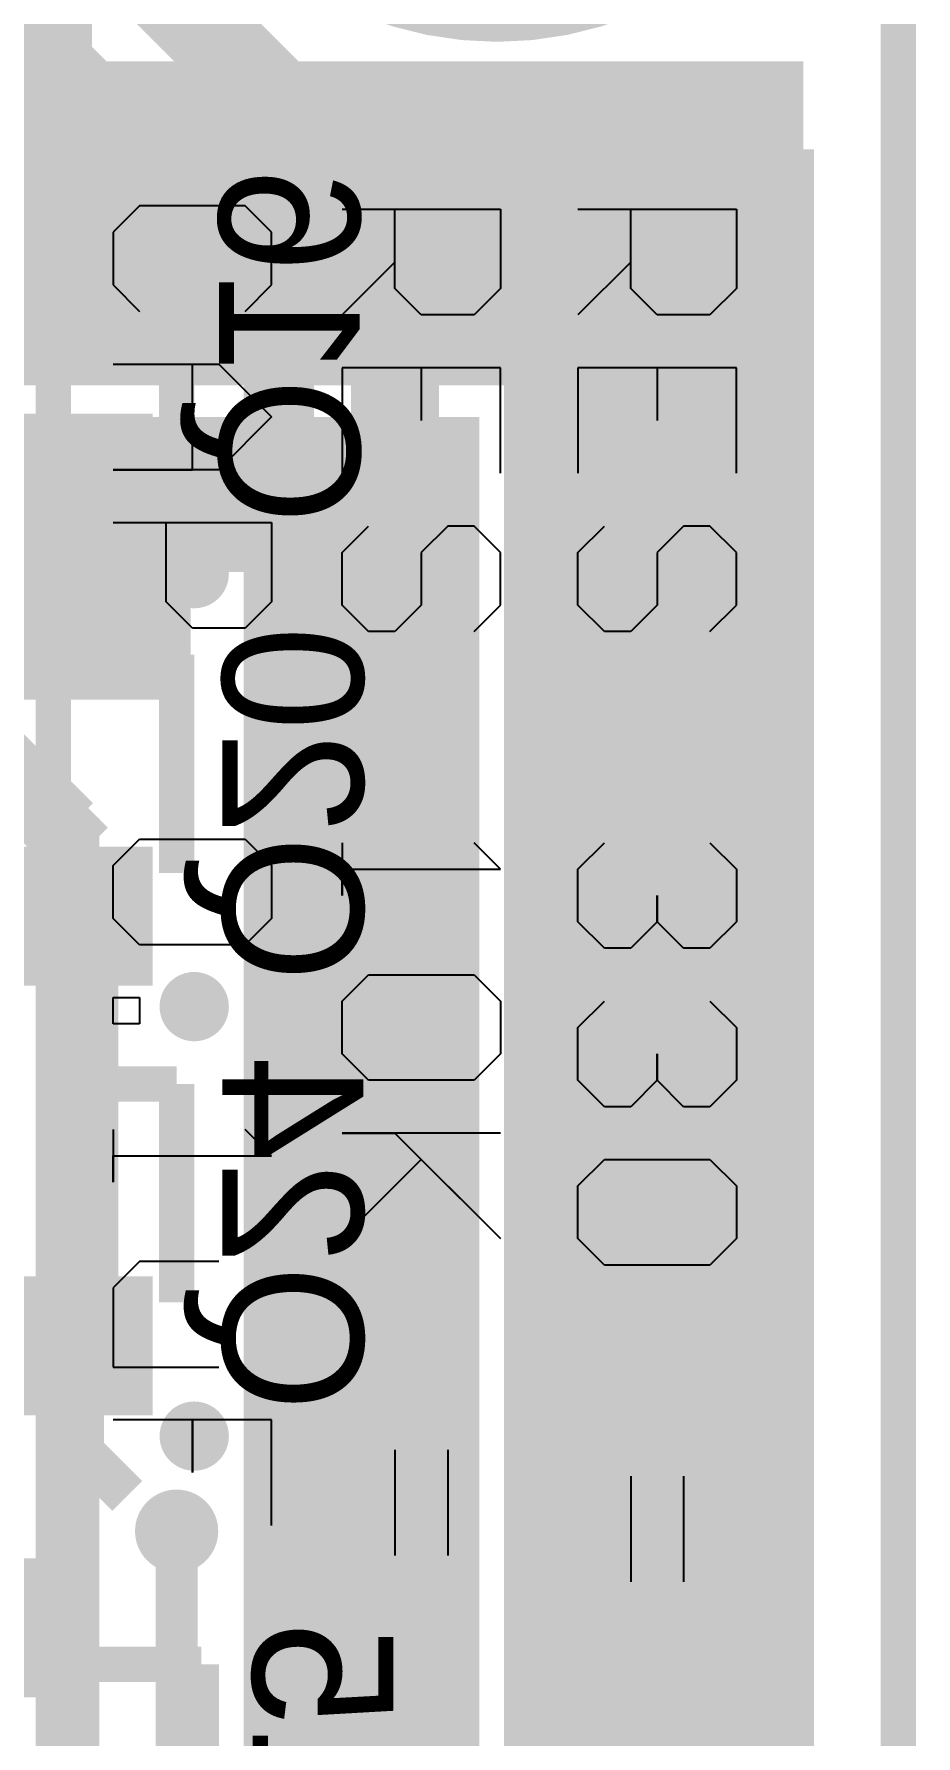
# Model space of a CAD drawing. Header units: millimetres. Extents: x 0.79 to 4.38, y 0.99 to 3.94.
# Drawn here: x 4.1005 to 4.351, y 3.0563 to 3.5398 of the extents above; entities that cross this region are included whole.
import ezdxf

# ---------------------------------------------------------------- set-up
doc = ezdxf.new("R2010")
doc.units = ezdxf.units.MM
doc.header["$MEASUREMENT"] = 0
for name, color, linetype in [('BottomLayer', 5, 'Continuous'), ('BottomOverlay', 54, 'Continuous'), ('BottomPaste', 16, 'Continuous'), ('BottomSolder', 6, 'Continuous'), ('Mechanical2', 216, 'Continuous'), ('MultiLayer', 9, 'Continuous'), ('TopLayer', 1, 'Continuous'), ('TopOverlay', 2, 'Continuous'), ('TopSolder', 216, 'Continuous'), ('ViaHoleLayer', 16, 'Continuous')]:
    doc.layers.add(name, color=color, linetype=linetype)

# ---------------------------------------------------------------- blocks, each defined once
blk = doc.blocks.new('SOT23_3_B_157')
at = {"layer": 'BottomLayer'}
for points in [[(-0.02166, 0.05807), (-0.05316, 0.05807), (-0.02166, 0.02657), (-0.05316, 0.02657)], [(0.05314, 0.05807), (0.02165, 0.05807), (0.05314, 0.02657), (0.02165, 0.02657)], [(0.01574, -0.02657), (-0.01575, -0.02657), (0.01574, -0.05807), (-0.01575, -0.05807)]]:
    blk.add_solid(points, dxfattribs=at)
at = {"layer": 'BottomOverlay'}
for points, const_width in [([(-0.06409, 0.068, 1), (-0.07393, 0.068, 1)], 0.00984), ([(-0.07639, 0.068, 1), (-0.07147, 0.068, 1)], 0.00492), ([(-0.06655, 0.068, 1), (-0.06162, 0.068, 1)], 0.00492)]:
    blk.add_lwpolyline(points, format="xyb", close=True, dxfattribs=dict(at, const_width=const_width))
at = {"layer": 'BottomOverlay', "const_width": 0.01}
for points in [[(-0.06401, 0.03), (-0.06401, -0.032)], [(0.01099, 0.032), (-0.01101, 0.032)], [(0.06399, 0.03), (0.06399, -0.031)], [(-0.02901, -0.032), (-0.06401, -0.032)], [(0.06399, -0.031), (0.02899, -0.031)]]:
    blk.add_lwpolyline(points, dxfattribs=at)
at = {"layer": 'BottomPaste'}
for points in [[(-0.02166, 0.05807), (-0.05316, 0.05807), (-0.02166, 0.02657), (-0.05316, 0.02657)], [(0.05314, 0.05807), (0.02165, 0.05807), (0.05314, 0.02657), (0.02165, 0.02657)], [(0.01574, -0.02657), (-0.01575, -0.02657), (0.01574, -0.05807), (-0.01575, -0.05807)]]:
    blk.add_solid(points, dxfattribs=at)
at = {"layer": 'BottomSolder'}
for points in [[(-0.01766, 0.06207), (-0.05716, 0.06207), (-0.01766, 0.02257), (-0.05716, 0.02257)], [(0.05714, 0.06207), (0.01765, 0.06207), (0.05714, 0.02257), (0.01765, 0.02257)], [(0.01974, -0.02257), (-0.01975, -0.02257), (0.01974, -0.06207), (-0.01975, -0.06207)]]:
    blk.add_solid(points, dxfattribs=at)
blk = doc.blocks.new('SOT23_3_B_159')
at = {"layer": 'BottomLayer'}
for points in [[(-0.02166, 0.05807), (-0.05316, 0.05807), (-0.02166, 0.02657), (-0.05316, 0.02657)], [(0.05314, 0.05807), (0.02165, 0.05807), (0.05314, 0.02657), (0.02165, 0.02657)], [(0.01574, -0.02657), (-0.01575, -0.02657), (0.01574, -0.05807), (-0.01575, -0.05807)]]:
    blk.add_solid(points, dxfattribs=at)
at = {"layer": 'BottomOverlay'}
for points, const_width in [([(-0.06409, 0.068, 1), (-0.07393, 0.068, 1)], 0.00984), ([(-0.07639, 0.068, 1), (-0.07147, 0.068, 1)], 0.00492), ([(-0.06655, 0.068, 1), (-0.06162, 0.068, 1)], 0.00492)]:
    blk.add_lwpolyline(points, format="xyb", close=True, dxfattribs=dict(at, const_width=const_width))
at = {"layer": 'BottomOverlay', "const_width": 0.01}
for points in [[(-0.06401, 0.03), (-0.06401, -0.032)], [(0.01099, 0.032), (-0.01101, 0.032)], [(0.06399, 0.03), (0.06399, -0.031)], [(-0.02901, -0.032), (-0.06401, -0.032)], [(0.06399, -0.031), (0.02899, -0.031)]]:
    blk.add_lwpolyline(points, dxfattribs=at)
at = {"layer": 'BottomPaste'}
for points in [[(-0.02166, 0.05807), (-0.05316, 0.05807), (-0.02166, 0.02657), (-0.05316, 0.02657)], [(0.05314, 0.05807), (0.02165, 0.05807), (0.05314, 0.02657), (0.02165, 0.02657)], [(0.01574, -0.02657), (-0.01575, -0.02657), (0.01574, -0.05807), (-0.01575, -0.05807)]]:
    blk.add_solid(points, dxfattribs=at)
at = {"layer": 'BottomSolder'}
for points in [[(-0.01766, 0.06207), (-0.05716, 0.06207), (-0.01766, 0.02257), (-0.05716, 0.02257)], [(0.05714, 0.06207), (0.01765, 0.06207), (0.05714, 0.02257), (0.01765, 0.02257)], [(0.01974, -0.02257), (-0.01975, -0.02257), (0.01974, -0.06207), (-0.01975, -0.06207)]]:
    blk.add_solid(points, dxfattribs=at)
blk = doc.blocks.new('SOT23_3_B_162')
at = {"layer": 'BottomLayer'}
for points in [[(-0.02166, 0.05807), (-0.05316, 0.05807), (-0.02166, 0.02657), (-0.05316, 0.02657)], [(0.05314, 0.05807), (0.02165, 0.05807), (0.05314, 0.02657), (0.02165, 0.02657)], [(0.01574, -0.02657), (-0.01575, -0.02657), (0.01574, -0.05807), (-0.01575, -0.05807)]]:
    blk.add_solid(points, dxfattribs=at)
at = {"layer": 'BottomOverlay'}
for points, const_width in [([(-0.06409, 0.068, 1), (-0.07393, 0.068, 1)], 0.00984), ([(-0.07639, 0.068, 1), (-0.07147, 0.068, 1)], 0.00492), ([(-0.06655, 0.068, 1), (-0.06162, 0.068, 1)], 0.00492)]:
    blk.add_lwpolyline(points, format="xyb", close=True, dxfattribs=dict(at, const_width=const_width))
at = {"layer": 'BottomOverlay', "const_width": 0.01}
for points in [[(-0.06401, 0.03), (-0.06401, -0.032)], [(0.01099, 0.032), (-0.01101, 0.032)], [(0.06399, 0.03), (0.06399, -0.031)], [(-0.02901, -0.032), (-0.06401, -0.032)], [(0.06399, -0.031), (0.02899, -0.031)]]:
    blk.add_lwpolyline(points, dxfattribs=at)
at = {"layer": 'BottomPaste'}
for points in [[(-0.02166, 0.05807), (-0.05316, 0.05807), (-0.02166, 0.02657), (-0.05316, 0.02657)], [(0.05314, 0.05807), (0.02165, 0.05807), (0.05314, 0.02657), (0.02165, 0.02657)], [(0.01574, -0.02657), (-0.01575, -0.02657), (0.01574, -0.05807), (-0.01575, -0.05807)]]:
    blk.add_solid(points, dxfattribs=at)
at = {"layer": 'BottomSolder'}
for points in [[(-0.01766, 0.06207), (-0.05716, 0.06207), (-0.01766, 0.02257), (-0.05716, 0.02257)], [(0.05714, 0.06207), (0.01765, 0.06207), (0.05714, 0.02257), (0.01765, 0.02257)], [(0.01974, -0.02257), (-0.01975, -0.02257), (0.01974, -0.06207), (-0.01975, -0.06207)]]:
    blk.add_solid(points, dxfattribs=at)
blk = doc.blocks.new('SOT23_3_B_163')
at = {"layer": 'BottomLayer'}
for points in [[(-0.02166, 0.05807), (-0.05316, 0.05807), (-0.02166, 0.02657), (-0.05316, 0.02657)], [(0.05314, 0.05807), (0.02165, 0.05807), (0.05314, 0.02657), (0.02165, 0.02657)], [(0.01574, -0.02657), (-0.01575, -0.02657), (0.01574, -0.05807), (-0.01575, -0.05807)]]:
    blk.add_solid(points, dxfattribs=at)
at = {"layer": 'BottomOverlay'}
for points, const_width in [([(-0.06409, 0.068, 1), (-0.07393, 0.068, 1)], 0.00984), ([(-0.07639, 0.068, 1), (-0.07147, 0.068, 1)], 0.00492), ([(-0.06655, 0.068, 1), (-0.06162, 0.068, 1)], 0.00492)]:
    blk.add_lwpolyline(points, format="xyb", close=True, dxfattribs=dict(at, const_width=const_width))
at = {"layer": 'BottomOverlay', "const_width": 0.01}
for points in [[(-0.06401, 0.03), (-0.06401, -0.032)], [(0.01099, 0.032), (-0.01101, 0.032)], [(0.06399, 0.03), (0.06399, -0.031)], [(-0.02901, -0.032), (-0.06401, -0.032)], [(0.06399, -0.031), (0.02899, -0.031)]]:
    blk.add_lwpolyline(points, dxfattribs=at)
at = {"layer": 'BottomPaste'}
for points in [[(-0.02166, 0.05807), (-0.05316, 0.05807), (-0.02166, 0.02657), (-0.05316, 0.02657)], [(0.05314, 0.05807), (0.02165, 0.05807), (0.05314, 0.02657), (0.02165, 0.02657)], [(0.01574, -0.02657), (-0.01575, -0.02657), (0.01574, -0.05807), (-0.01575, -0.05807)]]:
    blk.add_solid(points, dxfattribs=at)
at = {"layer": 'BottomSolder'}
for points in [[(-0.01766, 0.06207), (-0.05716, 0.06207), (-0.01766, 0.02257), (-0.05716, 0.02257)], [(0.05714, 0.06207), (0.01765, 0.06207), (0.05714, 0.02257), (0.01765, 0.02257)], [(0.01974, -0.02257), (-0.01975, -0.02257), (0.01974, -0.06207), (-0.01975, -0.06207)]]:
    blk.add_solid(points, dxfattribs=at)

msp = doc.modelspace()

# ---------------------------------------------------------------- linework, layer by layer
at = {"layer": 'BottomLayer'}
for points, const_width in [([(4.088, 3.602), (4.203, 3.487)], 0.025), ([(3.976, 3.54), (4.099, 3.54)], 0.02), ([(4.099, 3.54), (4.17, 3.469)], 0.02), ([(4.203, 2.733), (4.203, 3.487)], 0.025), ([(4.17, 2.759), (4.17, 3.469)], 0.02), ([(3.98399, 3.36918), (4.09849, 3.36918)], 0.02), ([(4.08999, 3.33168), (4.1144, 3.30727)], 0.02), ([(4.1144, 3.28918), (4.1144, 3.30727)], 0.02), ([(4.1144, 3.16718), (4.1144, 3.28918)], 0.02), ([(4.1144, 3.13709), (4.1144, 3.16718)], 0.012), ([(4.1144, 3.13709), (4.127, 3.1245)], 0.012)]:
    msp.add_lwpolyline(points, dxfattribs=dict(at, const_width=const_width))
at = {"layer": 'BottomLayer', "const_width": 0.01181}
msp.add_lwpolyline([(4.13509, 3.1145, 1), (4.14691, 3.1145, 1)], format="xyb", close=True, dxfattribs=at)
at = {"layer": 'BottomLayer'}
msp.add_solid([(4.06699, 3.35068), (4.14499, 3.35068), (4.06699, 3.42368), (4.14499, 3.42368)], dxfattribs=at)
at = {"layer": 'BottomSolder', "const_width": 0.10243}
msp.add_lwpolyline([(4.18079, 3.64, 1), (4.28321, 3.64, 1)], format="xyb", close=True, dxfattribs=at)
at = {"layer": 'Mechanical2', "const_width": 0.01}
msp.add_lwpolyline([(4.346, 0.998), (4.346, 3.754)], dxfattribs=at)
at = {"layer": 'MultiLayer', "const_width": 0.01181}
msp.add_lwpolyline([(4.13509, 3.1145, 1), (4.14691, 3.1145, 1)], format="xyb", close=True, dxfattribs=at)
at = {"layer": 'TopLayer'}
for points, const_width in [([(3.98678, 3.453), (4.272, 3.453)], 0.025), ([(4.272, 3.453), (4.273, 3.452)], 0.025), ([(4.05706, 3.373), (4.113, 3.31706)], 0.012), ([(4.113, 2.41106), (4.113, 3.31706)], 0.012), ([(4.141, 2.385), (4.141, 3.1145)], 0.012)]:
    msp.add_lwpolyline(points, dxfattribs=dict(at, const_width=const_width))
at = {"layer": 'TopLayer', "const_width": 0.01181}
msp.add_lwpolyline([(4.13509, 3.1145, 1), (4.14691, 3.1145, 1)], format="xyb", close=True, dxfattribs=at)
at = {"layer": 'TopLayer'}
for points in [[(4.055, 3.473), (4.117, 3.473), (4.055, 3.714), (4.117, 3.714)], [(4.055, 3.44), (4.319, 3.44), (4.055, 3.532), (4.319, 3.532)], [(4.234, 2.007), (4.319, 2.007), (4.234, 3.53), (4.319, 3.53)], [(4.042, 3.387), (4.227, 3.387), (4.042, 3.431), (4.227, 3.431)], [(4.227, 2.102), (4.227, 3.425), (4.166, 2.102), (4.166, 3.425)]]:
    msp.add_solid(points, dxfattribs=at)
at = {"layer": 'TopOverlay'}
for p, q in [((4.1305, 3.491), (4.123, 3.4835)), ((4.16049, 3.491), (4.1305, 3.491)), ((4.16799, 3.4835), (4.16049, 3.491)), ((4.188, 3.49), (4.23299, 3.49)), ((4.203, 3.46751), (4.203, 3.49)), ((4.23299, 3.49), (4.23299, 3.46751)), ((4.255, 3.49), (4.29999, 3.49)), ((4.27, 3.46751), (4.27, 3.49)), ((4.29999, 3.49), (4.29999, 3.46751)), ((4.123, 3.4835), (4.123, 3.46851)), ((4.16799, 3.46851), (4.16799, 3.4835)), ((4.203, 3.475), (4.188, 3.46001)), ((4.27, 3.475), (4.255, 3.46001)), ((4.123, 3.46851), (4.1305, 3.46101)), ((4.16049, 3.46101), (4.16799, 3.46851)), ((4.21049, 3.46001), (4.203, 3.46751)), ((4.23299, 3.46751), (4.22549, 3.46001)), ((4.27749, 3.46001), (4.27, 3.46751)), ((4.29999, 3.46751), (4.29249, 3.46001)), ((4.22549, 3.46001), (4.21049, 3.46001)), ((4.29249, 3.46001), (4.27749, 3.46001)), ((4.123, 3.44601), (4.15299, 3.44601)), ((4.14549, 3.41602), (4.14549, 3.44601)), ((4.15299, 3.44601), (4.16799, 3.43102)), ((4.23299, 3.44501), (4.188, 3.44501)), ((4.188, 3.44501), (4.188, 3.41502)), ((4.21049, 3.44501), (4.21049, 3.43002)), ((4.23299, 3.41502), (4.23299, 3.44501)), ((4.29999, 3.44501), (4.255, 3.44501)), ((4.255, 3.44501), (4.255, 3.41502)), ((4.27749, 3.44501), (4.27749, 3.43002)), ((4.29999, 3.41502), (4.29999, 3.44501)), ((4.16799, 3.43102), (4.15299, 3.41602)), ((4.15299, 3.41602), (4.123, 3.41602)), ((4.123, 3.41602), (4.14549, 3.41602)), ((4.123, 3.40103), (4.16799, 3.40103)), ((4.138, 3.37854), (4.138, 3.40103)), ((4.16799, 3.40103), (4.16799, 3.37854)), ((4.188, 3.39253), (4.1955, 3.40003)), ((4.21799, 3.40003), (4.21049, 3.39253)), ((4.22549, 3.40003), (4.21799, 3.40003)), ((4.23299, 3.39253), (4.22549, 3.40003)), ((4.255, 3.39253), (4.2625, 3.40003)), ((4.28499, 3.40003), (4.27749, 3.39253)), ((4.29249, 3.40003), (4.28499, 3.40003)), ((4.29999, 3.39253), (4.29249, 3.40003)), ((4.188, 3.37754), (4.188, 3.39253)), ((4.21049, 3.39253), (4.21049, 3.37754)), ((4.23299, 3.37754), (4.23299, 3.39253)), ((4.255, 3.37754), (4.255, 3.39253)), ((4.27749, 3.39253), (4.27749, 3.37754)), ((4.29999, 3.37754), (4.29999, 3.39253)), ((4.14549, 3.37104), (4.138, 3.37854)), ((4.16799, 3.37854), (4.16049, 3.37104)), ((4.1955, 3.37004), (4.188, 3.37754)), ((4.21049, 3.37754), (4.203, 3.37004)), ((4.22549, 3.37004), (4.23299, 3.37754)), ((4.2625, 3.37004), (4.255, 3.37754)), ((4.27749, 3.37754), (4.27, 3.37004)), ((4.29249, 3.37004), (4.29999, 3.37754)), ((4.16049, 3.37104), (4.14549, 3.37104)), ((4.203, 3.37004), (4.1955, 3.37004)), ((4.27, 3.37004), (4.2625, 3.37004)), ((4.123, 3.30356), (4.1305, 3.31106)), ((4.1305, 3.31106), (4.16049, 3.31106)), ((4.16049, 3.31106), (4.16799, 3.30356)), ((4.188, 3.31006), (4.188, 3.29506)), ((4.23299, 3.30256), (4.22549, 3.31006)), ((4.255, 3.30256), (4.2625, 3.31006)), ((4.29249, 3.31006), (4.29999, 3.30256)), ((4.123, 3.28857), (4.123, 3.30356)), ((4.16799, 3.30356), (4.16799, 3.28857)), ((4.188, 3.29506), (4.188, 3.30256)), ((4.188, 3.30256), (4.23299, 3.30256)), ((4.255, 3.28757), (4.255, 3.30256)), ((4.29999, 3.30256), (4.29999, 3.28757)), ((4.27749, 3.28757), (4.27749, 3.29506)), ((4.27749, 3.29506), (4.27749, 3.28757)), ((4.1305, 3.28107), (4.123, 3.28857)), ((4.16799, 3.28857), (4.16049, 3.28107)), ((4.2625, 3.28007), (4.255, 3.28757)), ((4.27749, 3.28757), (4.27, 3.28007)), ((4.28499, 3.28007), (4.27749, 3.28757)), ((4.29999, 3.28757), (4.29249, 3.28007)), ((4.16049, 3.28107), (4.1305, 3.28107)), ((4.27, 3.28007), (4.2625, 3.28007)), ((4.29249, 3.28007), (4.28499, 3.28007)), ((4.188, 3.26507), (4.1955, 3.27257)), ((4.1955, 3.27257), (4.22549, 3.27257)), ((4.22549, 3.27257), (4.23299, 3.26507)), ((4.123, 3.26607), (4.1305, 3.26607)), ((4.123, 3.25857), (4.123, 3.26607)), ((4.1305, 3.26607), (4.1305, 3.25857)), ((4.188, 3.25008), (4.188, 3.26507)), ((4.23299, 3.26507), (4.23299, 3.25008)), ((4.255, 3.25757), (4.2625, 3.26507)), ((4.29249, 3.26507), (4.29999, 3.25757)), ((4.1305, 3.25857), (4.123, 3.25857)), ((4.255, 3.24258), (4.255, 3.25757)), ((4.29999, 3.25757), (4.29999, 3.24258)), ((4.1955, 3.24258), (4.188, 3.25008)), ((4.23299, 3.25008), (4.22549, 3.24258)), ((4.27749, 3.24258), (4.27749, 3.25008)), ((4.27749, 3.25008), (4.27749, 3.24258)), ((4.22549, 3.24258), (4.1955, 3.24258)), ((4.2625, 3.23508), (4.255, 3.24258)), ((4.27749, 3.24258), (4.27, 3.23508)), ((4.28499, 3.23508), (4.27749, 3.24258)), ((4.29999, 3.24258), (4.29249, 3.23508)), ((4.27, 3.23508), (4.2625, 3.23508)), ((4.29249, 3.23508), (4.28499, 3.23508)), ((4.123, 3.22858), (4.123, 3.21359)), ((4.16799, 3.22109), (4.16049, 3.22858)), ((4.23299, 3.22758), (4.188, 3.22758)), ((4.188, 3.22758), (4.203, 3.22758)), ((4.203, 3.22758), (4.23299, 3.19759)), ((4.123, 3.21359), (4.123, 3.22109)), ((4.123, 3.22109), (4.16799, 3.22109)), ((4.21049, 3.22009), (4.188, 3.19759)), ((4.23299, 3.19759), (4.21049, 3.22009)), ((4.255, 3.21259), (4.2625, 3.22009)), ((4.2625, 3.22009), (4.29249, 3.22009)), ((4.29249, 3.22009), (4.29999, 3.21259)), ((4.255, 3.19759), (4.255, 3.21259)), ((4.29999, 3.21259), (4.29999, 3.19759)), ((4.2625, 3.1901), (4.255, 3.19759)), ((4.29999, 3.19759), (4.29249, 3.1901)), ((4.1305, 3.1911), (4.123, 3.1836)), ((4.15299, 3.1911), (4.1305, 3.1911)), ((4.29249, 3.1901), (4.2625, 3.1901)), ((4.123, 3.1836), (4.123, 3.16111)), ((4.123, 3.16111), (4.15299, 3.16111)), ((4.14549, 3.14611), (4.123, 3.14611)), ((4.16799, 3.14611), (4.14549, 3.14611)), ((4.14549, 3.14611), (4.14549, 3.13112)), ((4.14549, 3.13112), (4.14549, 3.14611)), ((4.16799, 3.11612), (4.16799, 3.14611)), ((4.203, 3.13761), (4.203, 3.10762)), ((4.21799, 3.13761), (4.21799, 3.10762)), ((4.27, 3.13012), (4.27, 3.10013)), ((4.28499, 3.13012), (4.28499, 3.10013))]:
    msp.add_line(p, q, dxfattribs=at)
at = {"layer": 'TopOverlay', "const_width": 0.01}
for points in [[(4.106, 3.507), (4.317, 3.507)], [(4.106, 2.921), (4.106, 3.507)], [(4.317, 2.923), (4.317, 3.507)]]:
    msp.add_lwpolyline(points, dxfattribs=at)
at = {"layer": 'TopSolder', "const_width": 0.10243}
msp.add_lwpolyline([(4.18079, 3.64, 1), (4.28321, 3.64, 1)], format="xyb", close=True, dxfattribs=at)
at = {"layer": 'ViaHoleLayer', "const_width": 0.00591}
msp.add_lwpolyline([(4.13805, 3.1145, 1), (4.14395, 3.1145, 1)], format="xyb", close=True, dxfattribs=at)

# ---------------------------------------------------------------- block references
at = {"rotation": 180}
for name, p in [('SOT23_3_B_162', (4.07699, 3.4545)), ('SOT23_3_B_159', (4.07699, 3.3315)), ('SOT23_3_B_157', (4.07699, 3.2095)), ('SOT23_3_B_163', (4.08399, 3.04468))]:
    msp.add_blockref(name, p, dxfattribs=at)

# ---------------------------------------------------------------- texts
at = {"layer": 'BottomOverlay', "text_generation_flag": 2}
for s, p in [('Q16', (4.15299, 3.4005)), ('Q20', (4.15399, 3.2705)), ('Q24', (4.15399, 3.1485)), ('Q15', (4.1626, 2.98768))]:
    msp.add_text(s, height=0.04, rotation=270, dxfattribs=at).set_placement(p)

doc.saveas('drawing.dxf')
